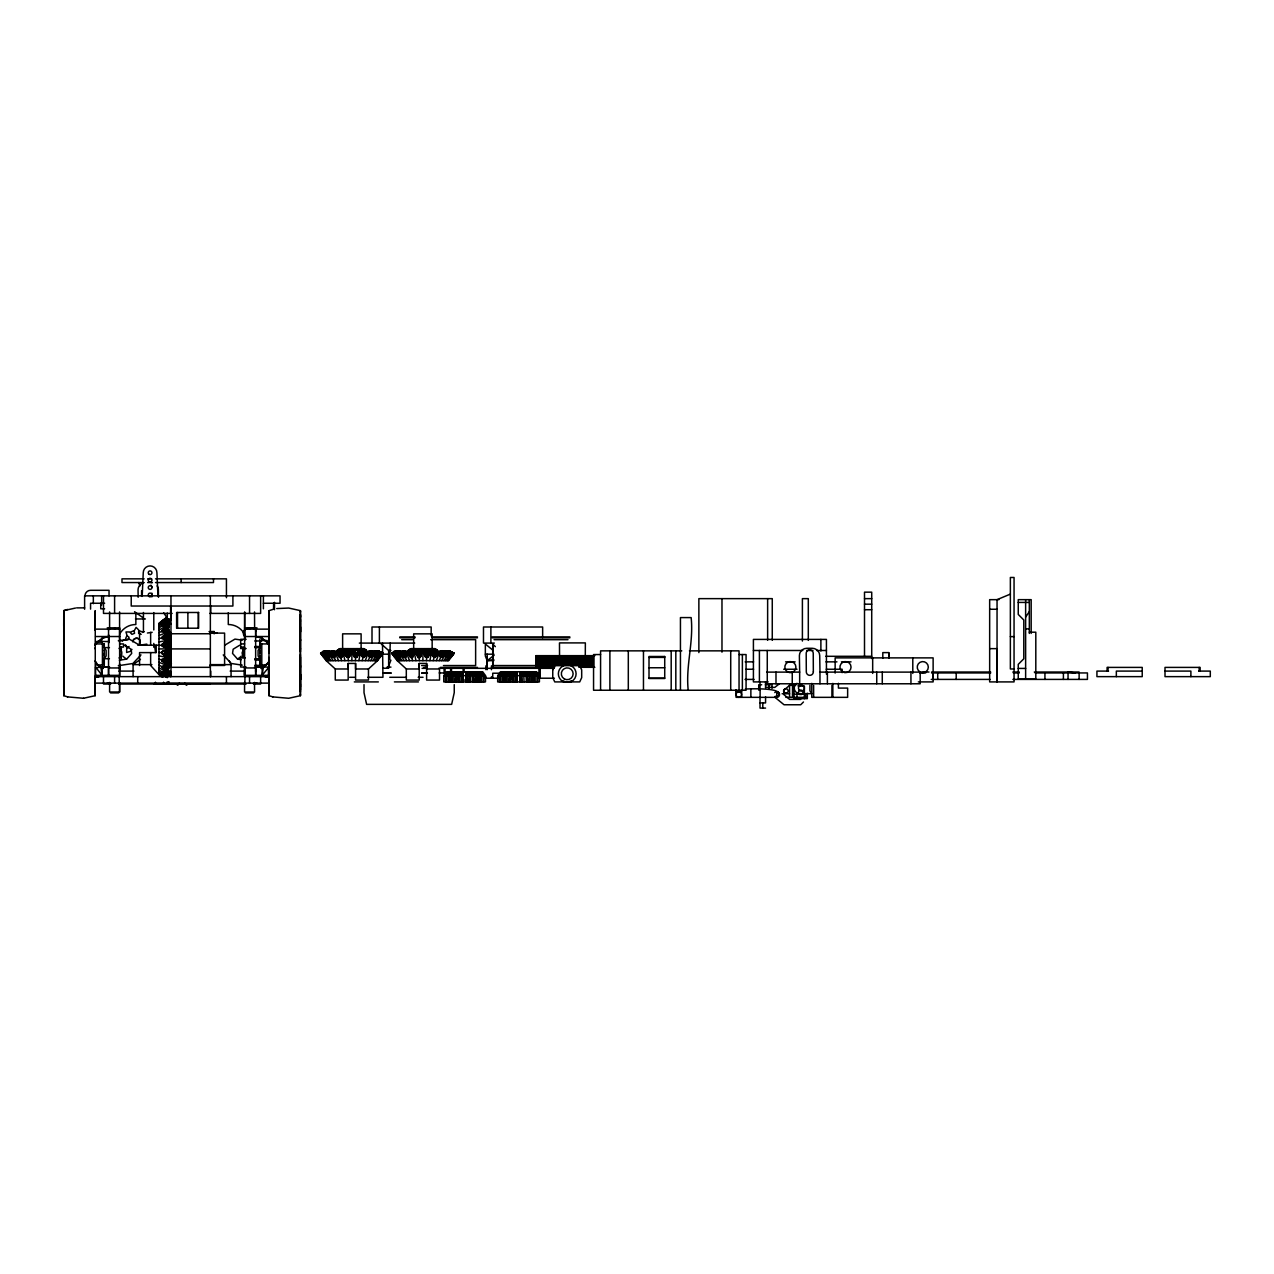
<?xml version="1.0" encoding="UTF-8"?>
<svg xmlns="http://www.w3.org/2000/svg" width="1274" height="1274" viewBox="0 0 1274 1274"><rect width="100%" height="100%" fill="white"/><g stroke="black" fill="none" stroke-linecap="round" stroke-linejoin="round"><path stroke-width="1.5" d="M63.732 674.185L63.748 623.097M63.796 683.23L63.796 653.164M63.796 645.185L63.811 632.127M84.61 609.259L84.61 595.85L280.041 595.85L280.041 603.255L263.399 603.255L263.399 595.85M93.336 603.717L93.336 595.85M95.247 683.23L95.263 647.606M95.168 630.359L95.168 623.097M95.598 667.544L109.596 667.035M101.649 642.255L101.649 638.194M101.649 605.102L101.649 595.85M102.43 664.948L102.446 643.927M103.497 595.85L103.497 613.415L172.149 613.415M104.293 653.164L104.277 664.948L96.155 664.948M104.261 646.236L104.261 643.927L95.12 643.927M108.561 630.12L108.545 629.133L108.545 675.347L108.545 667.035M108.863 642.255L108.863 636.443M114.596 613.415L114.596 595.85M119.613 676.637L119.581 663.786M107.223 627.843L119.629 627.843L119.645 675.347L95.598 675.347L95.598 677.195L102.079 675.347L102.079 667.035L98.576 665.538L103.098 668.532L97.7 664.932L95.709 661.939M131.222 595.85L131.222 606.026L232.903 606.026L232.903 595.85M167.276 618.957L167.276 613.065M254.529 667.035L262.157 667.035L262.157 675.347L268.655 677.195L268.623 675.347L244.544 675.347L244.544 671.653M244.608 667.035L244.592 675.347M249.545 613.415L249.545 595.85M255.644 667.035L255.676 675.347L255.676 669.869M255.676 636.522L255.692 629.133M259.944 653.164L259.944 643.927L269.117 643.927M260.629 595.85L260.629 613.415L209.844 613.415M261.791 643.927L261.791 664.948M268.591 675.347L268.591 667.035L255.755 667.035M268.973 627.286L269.021 610.644L272.843 609.434M269.053 683.23L269.053 676.797M268.957 653.164L268.989 625.709M300.409 623.097L300.409 695.684L288.704 698.279L272.811 696.894M325.73 650.998L326.287 651.762L325.571 650.711L320.586 653.259L326.192 660.665L335.269 668.977L335.269 680.061L348.168 680.061L348.168 663.436L355.573 663.436L355.573 680.061L368.473 680.061L368.473 668.977L377.55 660.665L383.156 653.259L378.171 650.711L377.566 651.715M341.416 656.03L341.416 650.488L343.375 648.641M342.626 648.641L342.626 633.847L361.115 633.847L361.115 648.641M342.865 656.03L342.865 650.488L344.553 648.641M348.041 656.03L348.757 648.641M351.879 660.665L351.879 653.291L352.866 653.259C353.71 658.785 357.867 658.244 359.348 653.259L361.275 653.259C361.036 659.327 365.399 657.591 367.278 653.259L368.982 653.259C367.422 659.582 371.881 657.225 374.062 653.259L375.432 653.259C370.607 664.168 383.108 647.94 378.665 656.206C376.61 661.668 387.646 645.536 379.955 657.495M353.885 656.03L353.439 648.641M355.573 656.03L354.984 648.641M362.326 656.03L362.326 650.488L360.367 648.641M363.6 656.03L363.6 650.488L361.402 648.641M397.217 651.715L396.612 650.711L391.628 653.259L397.233 660.665L406.31 668.977L406.31 680.061L419.21 680.061L419.21 663.436L426.615 663.436L426.615 680.061L439.514 680.061L439.514 668.977L426.615 668.977L426.615 663.436M413.668 648.641L413.668 633.847L432.157 633.847L432.157 648.641M417.251 656.03L418.318 648.641M419.082 656.03L419.799 648.641M420.898 656.03L421.344 648.641M422.904 660.665L422.904 653.291L423.908 653.259C424.752 658.785 428.908 658.244 430.389 653.259L432.316 653.259C432.077 659.327 436.441 657.591 438.32 653.259L440.024 653.259C438.463 659.582 442.922 657.225 445.104 653.259L446.457 653.259C441.648 664.168 454.149 647.94 449.706 656.206C447.652 661.668 458.688 645.536 450.996 657.495M424.927 656.03L424.481 648.641M426.615 656.03L426.026 648.641M487.194 667.114L487.194 657.416M492.735 667.114L492.735 644.007L495.331 646.666M842.146 672.64L842.146 669.248L826.237 669.248M864.505 656.301L864.505 592.155L871.719 592.155L871.719 658.562M888.758 658.355L888.758 652.606L882.802 652.606L882.818 658.164M63.748 648.355L63.748 649.246L63.748 647.813M63.732 632.127L63.796 626.585L63.796 628.401M63.716 625.709L63.78 610.644L75.5 608.048M63.827 680.619L63.78 695.684L67.602 696.894M63.811 674.185L63.764 679.743L63.796 677.927M83.511 698.279L95.216 695.684L95.247 676.032M95.184 630.296L95.216 610.644L95.247 622.365M95.184 695.684L95.247 689.982M255.676 631.299C257.077 625.407 238.19 627.318 244.576 636.522L268.639 636.522M272.843 696.894L268.989 695.684L269.037 678.835M268.989 630.296L268.989 622.365M300.441 689.982L300.409 654.597M300.393 674.424L300.441 679.743L300.473 674.185M300.457 665.585L300.441 667.449M300.457 657.081L300.409 686.893M300.409 649.246L300.441 648.355M300.393 632.127L300.441 626.585L300.473 631.904M300.377 625.709L300.441 610.644L288.704 608.048L276.713 608.574M300.457 677.927L300.457 676.383M588.461 667.305L588.477 655.664M63.796 638.879L63.748 640.742L63.764 627.27M63.78 615.661L63.732 617.301L63.78 614.339L63.811 617.301M63.764 694.234L63.811 692.451M63.796 690.667L63.748 691.989L63.811 689.027M95.231 684.409L95.231 683.055L95.216 685.508L95.184 678.835M95.2 623.273L95.216 620.82L95.231 627.493M269.005 623.273L269.021 620.82L269.037 627.493M269.005 617.301L269.021 614.339L269.037 617.301M268.957 683.963L268.989 695.684M269.005 689.027L268.989 691.989L269.037 689.027M269.037 683.055L268.989 685.508L268.989 678.835M269.037 692.451L269.037 694.234L268.957 692.451M300.425 615.661L300.393 617.301L300.425 614.673M63.764 667.624L63.796 665.585L63.764 679.759L63.732 674.424M63.796 694.234L63.748 695.684M300.473 622.365L300.409 610.644M300.441 695.684L300.377 683.963M167.881 673.787L168.63 675.045M167.197 673.675L168.901 670.904L167.897 669.121M63.748 658.706L63.811 647.606M163.406 676.797C158.677 672.656 169.808 679.727 165.238 675.172C160.986 672.704 161.75 670.14 166.353 672.465L166.353 671.095C162.387 668.93 160.03 664.455 166.353 666.031L168.901 661.859L165.079 659.438L162.18 661.222L162.18 658.992L166.353 658.324L168.901 656.811L168.885 655.218C165.413 651.985 159.059 653.721 166.353 656.397L166.353 658.324M162.164 653.721L162.132 651.524L168.885 649.756L168.885 648.068C163.598 646.874 158.979 644.501 166.353 641.427L166.353 639.5L162.164 638.831L162.117 637.701L166.353 633.497L166.353 631.793L162.164 632.127L162.117 631.156L166.353 626.728L166.353 625.359L162.117 625.916L166.353 620.661L162.18 622.827L162.18 622.015L166.353 618.065L162.117 620.836M162.132 643.88L165.063 644.612L168.885 642.606L168.901 641.013L166.353 639.5M300.409 691.989L300.377 614.339M162.722 651.428L166.353 649.915L166.353 647.909L162.164 646.284M167.197 629.483L168.901 631.665L167.722 633.783M166.353 666.031L166.353 664.311L168.901 661.859M165.079 657.527L165.079 659.438M165.11 646.666L165.063 644.612M142.194 596.407L143.245 572.743A6.848 6.848 0 0 1 150.093 565.911A6.848 6.848 0 0 1 156.925 572.743L157.976 596.407M322.433 654.39L326.988 651.731C320.65 648.482 320.252 656.253 325.794 657.432C321.892 651.985 325.666 653.228 328.23 657.48L329.616 657.448L328.326 653.259L329.679 653.259L333.215 657.48L335.078 657.448L334.759 653.259L337.483 650.727L338.932 650.711L341.352 654.549L339.569 657.48L336.463 653.259L334.759 653.259M364.014 684.648L364.014 692.69L366.609 704.363L451.649 704.363L454.245 692.69L454.245 684.648M393.475 654.39L398.029 651.731C391.787 648.577 391.229 656.094 396.755 657.448C393.029 651.922 396.676 653.275 399.272 657.48L400.657 657.448L399.367 653.259L400.721 653.259L404.256 657.48L406.119 657.448L405.801 653.259L408.508 650.727L409.957 650.711L412.394 654.549L410.61 657.48L407.505 653.259L405.801 653.259M162.132 636.602L165.063 638.385L165.094 640.121M163.406 668.484L166.257 665.554L168.901 667.576L166.353 672.465M463.21 675.65L463.402 671.748M517.34 671.748L517.005 681.909M425.532 657.48L423.748 650.743L422.076 650.743L420.293 657.448L419.082 657.495L417.888 657.48L418.605 654.565L417.267 651.762L415.006 650.711L412.84 657.448L410.61 657.48M462.892 675.65L463.115 671.748L462.892 681.909M463.242 671.748L463.21 681.909M164.25 623.543L166.974 627.365L168.869 625.868L165.238 618.686C166.798 615.549 170.366 622.875 167.865 623.32L168.901 622.604L166.353 617.619L158.963 623.225L158.963 674.599L162.164 677.035M517.053 671.748L516.814 681.909M339.569 657.48L341.798 657.448L342.467 653.259L344.394 653.259C346.496 660.219 351.704 656.874 351.035 650.743L352.707 650.743L354.49 657.48M420.388 656.89L422.076 650.743M462.812 671.748L462.526 681.909M516.734 671.748L516.464 681.909M167.181 677.179L168.853 674.073L167.897 672.656M166.353 625.359L168.901 630.248L165.62 632.668L162.722 629.85M414.305 654.008L415.006 650.711M165.238 619.721L166.353 619.084L168.901 624.387L167.897 625.168M350.27 654.39L351.035 650.743M421.312 654.39L421.567 651.731M462.239 671.748L461.889 681.909M516.177 671.748L515.811 681.909M355.382 660.665L355.701 657.495M426.424 660.665L426.742 657.495M349.84 655.362L350.525 651.731M420.882 655.362L421.184 652.606M337.483 650.727L334.712 654.39M408.508 650.727L405.753 654.39M349.538 656.206L350.143 652.606M420.579 656.206L420.93 653.371M356.752 655.616L358.169 650.743L359.778 650.711L361.275 653.259M427.793 655.616L429.211 650.743L430.819 650.711L432.316 653.259M349.347 656.89L349.888 653.371M349.251 657.448L349.729 653.992M420.293 657.448L420.77 653.992M461.347 671.748L460.838 681.909M515.285 671.748L514.776 681.909M349.028 657.448L349.633 654.502M371.578 651.747L371.721 650.743L370.543 650.727L368.106 653.992M420.07 657.448L420.675 654.502M442.619 651.747L442.763 650.743L441.584 650.727L438.861 654.502L441.6 657.432L438.718 654.502M132.783 641.889C132.623 637.733 139.057 636.713 140.172 640.711M513.406 675.65L514.091 671.748M459.85 671.748L458.815 681.909L459.532 671.748M513.04 681.909L513.788 671.748M459.675 671.748L459.118 681.909M512.896 675.65L513.645 671.748L512.737 681.909M512.849 675.65L513.613 671.748M444.69 651.731L444.897 650.711L443.113 651.731M513.47 671.748L512.689 681.909M358.822 660.665L360.335 653.291M429.864 660.665L431.376 653.291M171.162 615.183L170.684 620.199L168.853 620.995L166.002 618.591M346.847 657.48L347.563 654.565L345.572 650.743L343.964 650.711L341.926 655.362M350.302 648.641L349.856 654.183M377.247 655.362L373.425 652.638L373.855 650.711L372.072 651.731M456.952 681.909L457.971 671.748M510.89 681.909L511.909 671.748M346.624 656.89L347.388 654.024M417.888 657.48L418.429 654.024M456.172 681.909L457.302 671.748L456.06 681.909M510.094 681.909L511.224 671.748L509.998 681.909M346.305 656.206L347.117 653.403M417.665 656.89L418.159 653.403M362.135 660.665L363.09 657.495M433.176 660.665L434.131 657.495M456.888 671.748L455.694 681.909M510.81 671.748L509.616 681.909M456.267 671.748L454.977 681.909M510.205 671.748L508.915 681.909M345.843 655.362L346.735 652.654M380.114 653.259L375.607 650.711L374.954 652.606M417.346 656.206L417.776 652.654M446.314 651.715L446.648 650.711L451.155 653.259M356.911 657.432L356.179 654.518L357.15 652.399M427.953 657.432L427.22 654.518L428.191 652.399M455.312 671.748L453.878 675.65L453.878 681.909M509.25 671.748L507.816 675.65L507.816 681.909M345.206 654.39L346.225 651.762M416.885 655.362L417.267 651.762M365.256 660.665L368.154 653.291M436.281 660.665L439.196 653.291M453.958 671.748L452.302 675.65L452.302 681.909M507.88 671.748L506.24 675.65L506.24 681.909M505.889 675.65L507.578 671.748M452.015 674.344L453.194 671.748M505.364 675.65L507.116 671.748M188.281 683.819L186.386 685.253L184.714 683.119M364.189 657.432L362.405 654.533L364.826 650.711L368.982 653.259M440.024 653.259L435.867 650.711L433.447 654.533L435.023 657.448M344.394 653.259L345.572 650.743M376.563 651.747L377.024 650.759L381.69 653.259M416.248 654.39L415.435 653.259L416.614 650.743M452.35 654.39L447.795 651.731L448.066 650.759L452.732 653.259M450.932 681.909L450.916 675.65L452.764 671.748L450.773 675.65L450.773 681.909M504.87 681.909L504.854 675.65L506.702 671.748L504.711 675.65L504.711 681.909M450.916 675.65L452.748 671.748M504.854 675.65L506.686 671.748M368.122 660.665L369.635 657.495M439.164 660.665L440.677 657.495M377.311 651.731L377.805 650.711L382.71 653.259M448.352 651.731L448.846 650.711L453.751 653.259L448.114 660.665M452.174 671.748L450.263 675.65L450.263 681.909M506.112 671.748L504.186 675.65L504.186 681.909M341.591 657.448L343.311 653.371L344.92 660.665M451.378 671.748L449.34 675.65L449.34 681.909M505.316 671.748L503.278 675.65L503.278 681.909M167.197 677.736L168.901 674.487M412.856 656.206L415.435 653.259M167.197 676.526L168.901 673.436M412.967 655.362L414.48 652.606M370.686 660.665L374.779 653.291M441.728 660.665L445.82 653.291M166.353 677.163L168.901 672.656L166.225 669.901M342.133 654.39L343.646 651.715M413.174 654.39L414.687 651.715M450.232 671.748L448.002 675.65L448.002 681.909M504.154 671.748L501.94 675.65L501.94 681.909M347.276 648.641L346.209 654.183M214.159 633.863L214.239 631.49L209.032 631.617M166.353 676.239L168.869 671.955M342.467 653.259L343.964 650.711M380.464 655.362L381.053 654.39M452.095 654.39L450.184 657.432M378.155 650.759L383.14 653.291M448.607 651.715L449.212 650.711L454.197 653.259L448.591 660.665L397.233 660.665M131.955 649.406L130.521 651.317L126.636 652.479L126.667 648.737L129.04 646.491M500.571 675.65L502.975 671.748M372.9 660.665L374.875 657.495M443.941 660.665L445.9 657.495M448.671 671.748L446.219 675.65L446.219 681.909M502.609 671.748L500.141 675.65L500.141 681.909M339.25 656.89L341.098 654.024M410.292 656.89L412.139 654.024M165.238 675.172L167.85 671.159M447.986 671.748L445.438 675.65L445.422 681.909M501.924 671.748L499.376 675.65L499.376 681.909M379.509 656.89L383.028 653.259M95.04 645.377L98.576 640.79M96.601 643.004L103.067 637.796L109.437 636.522L103.098 637.796L96.951 642.478M267.588 663.324L261.377 668.372L266.489 664.932L269.148 660.951M390.911 660.187L387.869 668.038M169.124 663.579L170.971 660.824L169.124 663.706L169.124 634.118L170.971 636.889M374.731 660.665L379.7 653.291M445.773 660.665L450.741 653.291M338.82 656.206L340.763 653.387M409.862 656.206L411.805 653.387M1025.634 617.046L1029.328 611.663M169.124 663.197L170.971 660.521M377.805 650.711L376.754 651.731L381.308 654.39M447.795 651.731L448.846 650.711M164.25 674.28L166.974 670.458L168.901 670.904M443.766 675.65L446.553 671.748L482.703 671.748L485.49 675.65L485.49 681.909L443.766 681.909L443.766 675.65L456.172 675.65M497.688 675.65L500.475 671.748L536.625 671.748L539.412 675.65L539.412 681.909L497.688 681.909L497.688 675.65L510.094 675.65M376.133 660.665L378.394 657.495M447.174 660.665L449.435 657.495M169.124 662.576L170.971 660.012M166.353 671.095L168.901 667.576M179.411 683.119L177.755 685.253L175.86 683.819M169.761 665.776L171.401 663.515L170.19 662.56L168.359 664.662L169.761 665.776L171.321 664.901M375.607 650.711L373.425 652.638M446.648 650.711L444.467 652.638M377.072 660.665L382.566 653.291M344.474 650.488L345.859 648.641M415.515 650.488L416.901 648.641M338.215 655.362L340.285 652.622M409.257 655.362L411.327 652.622M437.46 652.654L440.167 650.711L440.087 652.606L443.177 655.362M169.124 661.716L170.971 659.311M163.406 673.564L165.286 671.111M268.623 667.544L262.11 675.347L266.792 677.195L262.189 675.347L263.352 667.035L265.565 665.538L261.09 668.532M167.197 668.34L168.901 666.159L167.85 664.12M375.607 651.715L376.993 650.759M446.648 651.715L448.034 650.759M259.896 642.876L261.743 640.519L261.743 637.685M165.238 670.044L167.897 666.764M162.722 672.99L164.649 670.634M454.181 653.291L450.47 657.495M170.971 658.451L169.124 660.649L165.429 660.649M337.435 654.39L339.68 651.715M408.476 654.39L410.722 651.715M162.18 672.576L164.123 670.283M119.358 660.219L126.667 659.12L131.7 653.419L131.063 649.214L124.581 645.233M164.25 669.168L167.005 666.079L168.901 666.159M415.595 648.641L413.907 650.488L413.907 654.183M333.215 657.48L335.938 654.518M404.256 657.48L406.979 654.518L404.24 650.727L399.367 653.259M140.984 654.916L132.926 663.499L118.307 665.697M170.971 657.416L169.124 659.375L165.429 659.375M336.463 653.259L338.932 650.711M407.505 653.259L409.957 650.711M332.817 656.89L335.635 653.992L333.199 650.727L328.326 653.259M403.858 656.89L406.677 653.992M258.049 659.821L259.896 657.973L259.896 667.035M803.464 701.99L800.693 704.761L784.051 704.761L774.799 697.181M162.722 667.974L164.649 666.095M332.291 656.206L335.237 653.371M403.332 656.206L406.263 653.371M414.416 648.641L412.457 650.488L412.457 654.183M162.18 667.592L164.139 665.776M162.164 667.433L164.139 665.617M170.971 656.221L169.124 657.91L165.429 657.91M331.606 655.362L334.696 652.606L334.616 650.711L336.75 651.89M402.648 655.362L405.737 652.606L405.658 650.711L408.365 652.654M162.18 661.222L165.238 663.34L167.897 661.095M342.34 648.641L340.142 650.488L340.142 654.183M413.381 648.641L411.183 650.488L411.183 654.183M164.25 619.498L165.238 618.686M398.826 656.89L401.183 654.979M122.049 641.411L122.925 640.711M330.746 654.39L334.027 651.715M401.788 654.39L405.068 651.715M168.869 634.882L168.359 633.162L169.761 632.047L171.321 632.923M170.636 636.761L170.19 635.264L171.401 634.293L169.761 632.047M163.406 620.167L162.18 621.632M167.897 628.703L168.901 626.919L167.197 624.149M779.433 683.74L774.799 687.387L765.563 687.387M494.121 655.266L487.194 660.649L485.346 656.03L485.346 644.007L493.245 650.488M327.227 656.206L329.663 654.326M339.059 650.488L341.464 648.641M398.268 656.206L400.705 654.326M410.101 650.488L412.505 648.641M165.063 638.385L168.901 635.965L166.353 631.793M164.25 662.56L167.005 660.489M169.124 656.301L170.971 654.916M158.963 623.703L166.321 618.224M328.565 654.39L332.02 650.743M329.679 653.259L333.199 650.727M338.215 650.488L340.763 648.641M400.721 653.259L404.24 650.727M409.257 650.488L411.805 648.641M158.963 624.658L162.117 622.397M133.085 676.637L133.085 664.63L140.474 659.343M326.51 655.362L329.042 653.546M397.536 655.362L400.084 653.546M166.353 618.065L168.901 623.32L167.881 624.037L165.238 619.467M163.406 661.97L166.241 660.028M337.594 650.488L340.269 648.641M408.62 650.488L411.311 648.641M262.619 667.544L263.304 667.035L262.11 667.035M169.235 681.956L166.878 682.195M158.963 626.06L166.321 621.075M337.212 650.488L339.951 648.641M408.253 650.488L410.992 648.641M325.618 654.39L329.632 651.762L330.316 652.638L329.886 650.711L331.67 651.731M396.66 654.39L400.673 651.762L401.358 652.638L400.928 650.711L402.711 651.731M162.722 661.524L165.604 659.677M158.963 627.875L162.117 625.916M239.655 645.233L233.158 649.214L232.537 653.419L237.569 659.12L241.216 659.677M162.164 661.031L165.079 659.279M224.702 645.233L234.957 639.102L242.283 640.201M324.552 653.259L328.835 650.743L329.632 651.762M395.577 653.259L399.877 650.743L400.673 651.762M170.971 653.514L165.429 654.565M142.624 632.445L144.36 631.633M165.238 658.658L168.901 656.811M323.628 653.259L328.835 650.743M394.669 653.259L399.877 650.743M158.963 630.089L166.321 626.012M164.25 658.865L167.897 657.129M322.72 653.259L327.354 650.711L328.135 651.715M393.762 653.259L398.396 650.711L399.829 652.606L399.176 650.711M322.051 653.259L327.354 650.711M393.093 653.259L398.396 650.711M321.43 653.259L326.287 650.711M392.472 653.259L397.329 650.711M325.587 650.759L320.714 653.259L324.313 657.495M391.644 653.291L396.628 650.759M167.881 623.48L168.901 622.986M158.963 632.668L162.117 631.156M167.865 624.212L168.853 623.75L166.353 619.084M166.353 656.397L168.885 655.218M323.787 657.495L321.032 653.259L326.67 660.665M394.829 657.495L392.073 653.259L397.711 660.665M123.817 640.137L127.989 639.819L129.04 637.271L127.129 635.822L125.967 631.952L129.709 631.984L131.955 634.356L134.518 633.305L134.184 630.917L136.095 627.365L138.723 630.025L138.627 633.305L141.191 634.356M168.853 620.995L170.684 620.199M1010.362 594.114L997.048 599.656L997.048 681.909L997.048 648.641L989.659 648.641M563.872 665.649L562.789 666.095A8.87 8.87 0 0 0 562.789 681.463L563.872 681.909M570.577 681.909L571.66 681.463A8.87 8.87 0 0 0 571.66 666.095L570.577 665.649M97.429 677.195L102.031 675.347L100.869 667.035L102.079 667.035M158.963 635.535L166.321 632.621M165.238 655.569L167.85 654.549M164.25 654.947L166.958 654.04M167.897 625.502L168.901 625.168M170.971 652.017L165.429 652.606M63.811 616.345L63.748 610.644L67.602 609.434M158.963 638.656L162.117 637.701M163.406 654.486L166.209 653.658M162.722 654.151L165.588 653.387M162.18 653.944L165.094 653.212L165.62 651.062M170.971 650.473L165.429 650.918M158.963 641.969L166.321 640.456M167.881 627.127L168.901 626.919M786.759 693.183L784.991 693.183M147.418 633.019L152.179 632.302M118.307 640.742L129.263 639.102L139.535 645.233L158.04 645.217M146.844 644.134L139.535 645.233L139.551 632.318M493.834 659.693L487.194 660.649L493.834 660.649M167.881 629.197L168.869 629.053M736.085 689.744L736.085 697.34L776.758 697.34C789.546 686.638 746.07 689.027 745.322 689.027M166.241 631.824L168.901 631.665M162.132 651.524L165.094 651.141M253.239 683.581L256.934 683.119M163.406 651.253L166.241 650.903M167.865 663.436L168.901 663.308M164.25 650.95L167.005 650.632M158.963 645.408L162.117 645.074M165.238 650.504L167.881 650.266M432.714 654.581L435.23 657.432M343.072 654.518L341.352 654.549M166.353 649.915L168.885 649.756M354.108 654.518L356.179 654.518M425.15 654.518L427.22 654.518M83.543 698.279L67.57 696.894M347.563 654.565L349.442 654.502M418.605 654.565L420.484 654.502M144.169 578.842L121.985 578.842L121.985 582.552L143.675 582.552M147.625 578.842L151.558 578.842M155.508 578.842L226.438 578.842L226.438 597.697M147.625 582.552L151.558 582.552M155.508 582.552L213.491 582.552L213.491 578.842M864.505 598.637L871.719 598.637M998.896 599.656L989.659 599.656L989.659 681.909L1014.056 681.909L1014.056 577.472L1010.362 577.472L1010.362 668.977L1014.056 668.977M1018.245 602.427L1029.328 602.427M104.627 603.255L90.565 603.255L90.565 609.115M864.505 604.179L871.719 604.179M76.695 607.873L84.625 607.873M104.627 608.797L100.726 608.797L100.726 603.255M989.659 609.259L997.048 609.259M864.505 609.72L871.719 609.72M135.458 618.957L145.395 618.957M167.037 618.957L170.971 618.957M244.544 627.843L256.998 627.843M1025.634 628.862L1029.328 628.862M95.056 629.133L119.645 629.133M244.544 629.133L269.18 629.133M1029.328 632.191L1035.81 632.191L1035.81 679.138L1018.245 679.138L1018.245 664.359L1023.786 658.801L1023.786 619.992L1018.245 614.434L1018.245 599.656L1031.176 599.656L1031.176 633.433M209.796 633.114L224.59 633.114L224.59 665.458L209.796 665.458M170.971 633.751L210.353 633.751M95.598 636.522L119.66 636.522M1010.362 636.618L1014.056 636.618M399.829 636.889L415.021 636.889M431.663 636.889L477.479 636.889M492.194 636.889L569.844 636.889M165.429 637.175L169.124 637.175L170.971 639.373M399.829 637.812L415.021 637.812M433.59 637.812L477.479 637.812M492.194 637.812L569.844 637.812M165.429 638.449L169.124 638.449L170.971 640.408M246.137 639.293L240.675 639.293L240.675 648.546L246.137 648.546M401.676 639.675L412.505 639.675M430.676 639.675L475.632 639.675L475.632 665.554L443.479 665.554M494.041 639.675L567.997 639.675M165.429 639.914L169.124 639.914L170.971 641.602M261.743 640.519L267.237 640.519M254.752 640.965L259.896 640.965M96.378 641.523L108.035 641.523M98.416 641.889L102.35 641.889M359.332 643.099L414.719 643.099M494.36 643.083L483.483 643.083L483.483 626.999L542.644 626.999L542.644 637.733M165.429 643.259L170.971 644.31M119.597 643.927L123.514 643.927L123.514 647.065L119.836 647.065M240.722 643.927L244.624 643.927M165.429 645.09L170.971 645.807M254.752 646.507L259.896 646.507M165.429 646.905L170.971 647.335M240.722 647.065L244.353 647.065M109.437 647.622L104.261 647.622L106.14 650.393L106.14 655.935L104.293 658.706L109.437 658.706M254.8 647.622L259.976 647.622L258.096 650.393L258.096 655.935L259.944 658.706L254.8 658.706M158.963 648.912L166.321 648.912M169.124 648.912L210.353 648.912M381.26 644.007L388.65 650.488L390.911 650.488M753.412 650.488L802.763 650.488M806.713 650.488L812.939 650.488M816.57 650.488L826.428 650.488M681.797 650.855L600.58 650.855L600.58 690.237M689.441 650.855L739.047 650.855L739.047 690.237M381.26 654.183L388.65 654.183M485.346 654.183L493.85 654.183M600.58 654.549L593.557 654.549L593.557 690.237L746.07 690.237L746.07 654.549L739.047 654.549M594.847 655.664L535.86 655.664L535.956 667.305L554.572 667.305L554.572 655.664M825.759 656.301L871.719 656.301M649.007 657.416L664.725 657.416M244.576 657.782L240.675 657.782L240.675 667.035L246.137 667.035M254.752 659.821L259.896 659.821M389.764 659.725L390.226 643.099M326.192 660.665L377.55 660.665M745.179 661.859L753.603 661.859M785.564 661.859L795.119 661.859M825.95 661.859L836.954 661.859M841.397 661.859L851.048 661.859M133.085 664.63L151.909 664.63M210.353 664.63L231.056 664.63L231.056 676.637M266.234 664.948L259.944 664.948L259.944 655.569M254.752 665.362L259.896 665.362M421.614 665.554L427.554 665.554M494.041 665.554L535.844 665.554M259.896 663.451L261.743 665.808L265.406 665.808M100.805 667.035L108.386 667.035M170.971 667.321L210.353 667.321M387.025 667.114L390.959 667.114M580.578 667.305L594.847 667.305M423.796 667.401L427.013 667.401M440.342 667.401L477.479 667.401M492.194 667.401L553.25 667.401M649.007 667.767L664.725 667.767M108.561 667.958L119.66 667.958M244.544 667.958L255.676 667.958M383.108 668.229L388.65 668.229L388.65 650.488M422.076 668.324L427.236 668.324M438.654 668.324L554.238 668.324M1018.245 668.42L1025.634 668.42M335.269 668.977L348.168 668.977L348.168 663.436M368.473 668.977L355.573 668.977L355.573 663.436M406.31 668.977L419.21 668.977L419.21 663.436M746.007 669.248L753.619 669.248M783.669 669.248L797.03 669.248M118.753 671.095L133.945 671.095M230.18 671.095L245.388 671.095M1108.571 671.095L1096.93 671.095L1096.93 676.637L1142.221 676.637L1142.221 667.401L1107.09 667.401L1107.09 671.095M1142.221 671.095L1116.342 671.095L1116.342 676.637M1165.009 671.095L1190.887 671.095L1190.887 676.637M1198.659 671.095L1210.3 671.095L1210.3 676.637L1165.009 676.637L1165.009 667.401L1200.14 667.401L1200.14 671.095M766.741 672.115L799.658 672.115L799.658 683.772M799.658 672.115L799.387 655.68A7.389 7.389 0 0 1 806.776 648.291L812.318 648.291A7.389 7.389 0 0 1 819.723 655.68L819.978 672.115L920.178 672.115L920.178 683.772L766.741 683.772M921.994 672.019L929.001 672.019M931.549 672.019L990.631 672.019M1012.878 672.019L1019.296 672.019M1034.297 672.019L1079.126 672.019M383.235 672.943L391.198 672.943M421.885 672.943L427.013 672.943M439.196 672.943L446.617 672.943M919.844 672.943L925.688 672.943M931.549 672.943L990.71 672.943M1013.371 672.943L1019.296 672.943M1035.061 672.943L1087.439 672.943L1087.439 679.408L1012.878 679.408M383.171 673.213L390.879 673.213M421.694 673.213L427.475 673.213M500.443 673.213L492.735 673.213L492.735 678.214M535.096 673.213L538.95 673.213M456.952 675.65L472.32 675.65L472.32 681.909M473.084 675.65L473.084 681.909L472.049 671.748L473.084 675.65L485.49 675.65M510.89 675.65L526.242 675.65L526.242 681.909M527.118 681.909L525.971 671.748L527.006 675.65L539.412 675.65M96.84 676.637L267.747 676.637M349.681 677.29L354.554 677.29M367.74 677.29L382.948 677.29L382.487 643.099M389.764 677.29L406.406 677.29M418.175 677.29L423.048 677.29M485.091 678.214L499.312 678.214M537.962 678.214L554.413 678.214M649.007 678.134L664.725 678.134M745.051 679.408L754.097 679.408M931.23 679.408L990.121 679.408M462.765 680.061L464.628 680.061M354.299 681.909L378.33 681.909M394.399 681.909L418.429 681.909M768.19 681.909L753.412 681.909L753.412 639.405L826.428 639.405L826.428 674.185M918.331 681.909L933.125 681.909L933.125 657.878L835.139 657.878L835.139 673.102M94.945 683.119L268.639 683.119M153.788 683.66L210.353 683.66M103.497 684.042L110.504 684.042M118.562 684.042L246.105 684.042M253.622 684.042L260.629 684.042M761.693 684.775L758.731 684.775L758.731 690.158M765.387 684.775L772.044 684.775L772.044 688.358M795.693 685.348L789.593 685.348L783.765 690.253L783.765 694.505L789.593 699.41L800.693 699.41M798.288 685.348L800.693 685.348M798.065 686.097L804.388 686.097L804.388 698.662M119.613 682.402L119.613 691.989L109.596 691.989L109.628 682.402M736.085 691.798L741.627 691.798M110.52 692.913L118.689 692.913M245.468 692.913L253.669 692.913M782.125 693.741L789.562 693.741M792.555 694.203L805.311 694.203L806.235 697.34L785.851 697.34M760.021 702.914L765.563 702.914L765.563 696.83M765.563 708.089L760.021 708.089L760.021 696.83M421.917 653.259L422.904 653.291M350.876 653.259L351.879 653.291M413.509 653.259L414.448 653.291L415.961 660.665M166.353 647.909L168.885 648.068M165.238 647.319L167.881 647.558M158.963 652.415L162.117 652.75M164.25 646.874L167.005 647.192M168.901 634.516L165.238 631.745M163.406 646.571L166.241 646.921M1068.042 672.019L1075.431 672.943M107.191 683.119L110.902 683.581M163.996 653.785L167.213 654.199M162.722 646.396L165.62 646.762M162.164 646.077L165.126 646.491M167.881 668.627L168.869 668.77M211.691 632.238L217.169 633.067M242.267 665.155L231.295 663.499L223.237 654.916M168.901 641.013L163.406 638.847M256.791 636.936L261.138 637.796L266.537 641.395L268.527 644.389M158.963 655.855L166.321 657.368M162.722 643.673L165.588 644.437M163.406 643.338L166.209 644.166M158.963 659.168L162.117 660.123M167.897 672.322L168.901 672.656M164.25 642.876L166.958 643.784M165.238 642.255L167.85 643.274M158.963 662.289L166.321 665.203M166.353 641.427L168.885 642.606M167.865 673.612L168.853 674.073M158.963 665.155L162.117 666.668M449.196 650.759L454.07 653.259M448.496 650.711L453.353 653.259M377.454 650.711L382.311 653.259M164.25 638.959L167.005 640.472M447.429 650.711L452.063 653.259M376.387 650.711L381.022 653.259M158.963 667.719L166.321 671.812M165.238 639.166L167.897 640.695M445.948 650.743L450.232 653.259M374.906 650.743L379.206 653.259M168.853 675.188L167.897 674.615M158.963 669.949L162.117 671.908M162.722 636.299L165.604 638.147M445.152 651.762L449.165 654.39M374.11 651.762L378.123 654.39M98.639 665.585L102.828 668.372M261.09 637.796L267.253 642.478M434.832 648.641L437.571 650.488M363.791 648.641L366.53 650.488M158.963 671.764L166.321 676.749M442.763 650.743L446.457 653.259M371.721 650.743L375.432 653.259M163.406 635.853L166.241 637.796M434.514 648.641L437.205 650.488M363.472 648.641L366.164 650.488M445.741 653.546L448.273 655.362M134.55 611.695L143.436 618.033M158.963 673.166L162.117 675.427M441.584 650.727L445.104 653.259M434.02 648.641L436.568 650.488M370.543 650.727L374.062 653.259M362.979 648.641L365.542 650.488M158.963 674.121L161.909 676.319M169.124 641.523L170.971 642.908M164.25 635.264L167.005 637.334M445.12 654.326L447.556 656.206M433.319 648.641L435.724 650.488M374.078 654.326L376.515 656.206M362.278 648.641L364.683 650.488M440.756 651.715L444.037 654.39M369.715 651.715L372.995 654.39M373.601 654.979L375.957 656.89M432.443 648.641L434.641 650.488L434.641 654.183M165.238 634.484L167.897 636.729M165.238 663.34L166.353 664.311M372.135 655.362L369.046 652.606L369.126 650.711L366.418 652.654L366.275 650.727M162.132 630.248L165.094 632.971M431.408 648.641L433.367 650.488L433.367 654.183M164.25 631.777L166.974 634.356M166.353 633.497L168.901 635.965M439.562 653.371L442.492 656.206M368.52 653.371L371.451 656.206M440.071 654.39L437.301 650.727M366.386 651.747L369.03 654.39M439.148 653.992L441.967 656.89M369.046 654.963L370.925 656.89M163.406 629.34L166.257 632.27M435.867 650.711L438.32 653.259M364.826 650.711L367.278 653.259M370.559 657.432L368.727 655.473L370.384 657.448M158.963 674.599L150.635 665.506L150.635 652.606M430.23 648.641L431.918 650.488L431.918 654.183M359.188 648.641L360.876 650.488L360.876 654.183M164.25 628.655L167.005 631.745M168.359 633.162L170.19 635.264M162.132 625.263L164.091 627.556M435.103 651.715L437.348 654.39M364.061 651.715L366.307 654.39M391.755 653.259L394.176 656.206M165.238 627.779L167.897 631.06M394.717 656.89L395.274 656.89M102.079 675.347L95.598 667.035L95.598 675.347M163.406 624.26L165.286 626.712M169.124 636.108L170.971 638.513M434.498 652.622L436.568 655.362M363.456 652.622L365.527 655.362M428.924 648.641L430.309 650.488M357.883 648.641L359.268 650.488M166.353 626.728L168.901 630.248M169.124 635.248L170.971 637.812M396.389 657.495L398.651 660.665M325.348 657.495L327.609 660.665M169.124 634.627L170.971 637.303M434.02 653.387L435.963 656.206M362.979 653.387L364.921 656.206M395.083 653.291L400.052 660.665M324.042 653.291L329.01 660.665M169.124 634.245L170.971 637M266.489 641.395L269.18 645.377M95.04 660.951L96.633 663.324M535.176 671.748L537.755 675.65L537.739 681.909M483.817 675.65L481.253 671.748L483.802 675.65L483.817 681.909M163.709 612.81L170.971 623.957M165.238 622.652L167.85 626.665M433.686 654.024L435.533 656.89M362.644 654.024L364.491 656.89M324.233 656.89L323.278 655.362M167.197 625.247L168.901 627.907M534.507 671.748L536.959 675.65L536.959 681.909M480.569 671.748L483.037 675.65L483.037 681.909M399.909 657.495L401.883 660.665M328.883 657.495L330.842 660.665M165.238 621.186L167.005 624.069M362.23 654.533L363.982 657.448M393.73 654.39L394.319 655.362M166.353 621.585L168.869 625.868M427.507 648.641L428.574 654.183M356.465 648.641L357.532 650.488M532.946 671.748L535.176 675.65L535.176 681.909M479.024 671.748L481.238 675.65L481.238 681.909M432.65 654.39L430.819 650.711M359.778 650.711L361.609 654.39M165.238 618.463L167.005 621.632M400.004 653.291L404.097 660.665M328.963 653.291L333.055 660.665M360.096 651.715L361.816 655.362M431.345 652.606L432.969 656.206M360.303 652.606L361.927 656.206M166.353 618.479L168.901 623.32M531.784 671.748L533.838 675.65L533.838 681.909M477.861 671.748L479.9 675.65L479.9 681.909M531.003 671.748L532.914 675.65L532.914 681.909M477.065 671.748L478.992 675.65L478.992 681.909M396.978 650.711L397.472 651.731M325.937 650.711L326.431 651.731M229.336 661.079L231.056 664.63M405.148 657.495L406.661 660.665M334.107 657.495L335.619 660.665M532.261 681.909L532.229 675.65L530.414 671.748L532.405 675.65L532.405 681.909M478.323 681.909L478.307 675.65L476.476 671.748L478.467 675.65L478.467 681.909M530.43 671.748L532.261 675.65M476.492 671.748L478.323 675.65M397.759 650.759L398.221 651.747M326.717 650.759L327.179 651.747M429.211 650.743L430.389 653.259M358.169 650.743L359.348 653.259M529.984 671.748L531.752 675.65M476.062 671.748L477.814 675.65L477.814 681.909M529.538 671.748L531.226 675.65M531.003 675.65L529.347 671.748L530.86 675.65L530.86 681.909M475.298 671.748L476.938 675.65L476.938 681.909M138.627 582.552L140.013 585.881M406.629 653.291L409.527 660.665M335.588 653.291L338.502 660.665M428.558 651.762L429.577 654.39M357.516 651.762L358.535 654.39M527.866 671.748L529.299 675.65L529.299 681.909M473.928 671.748L475.361 675.65L475.361 681.909M428.048 652.654L428.94 655.362M357.007 652.654L357.898 655.362M526.91 671.748L528.184 681.909M472.973 671.748L474.262 681.909M328.135 650.711L328.469 651.715M526.289 671.748L527.484 681.909M472.367 671.748L473.562 681.909M411.693 657.495L412.649 660.665M340.652 657.495L341.607 660.665M427.666 653.403L428.478 656.206M356.624 653.403L357.437 656.206M427.395 654.024L428.16 656.89M356.354 654.024L357.118 656.89M525.222 671.748L526.242 675.65M471.284 671.748L472.32 675.65M427.029 654.518L427.73 657.448M355.987 654.518L356.688 657.448M523.646 671.748L524.06 681.909M469.708 671.748L470.488 681.909M469.644 671.748L470.329 681.909M523.503 671.748L524.267 675.65M523.327 671.748L524.06 675.65M469.389 671.748L470.122 681.909M522.993 671.748L523.694 675.65M154.441 644.947L155.587 652.527M403.062 650.743L403.205 651.747M521.83 671.748L522.324 681.909M467.892 671.748L468.402 681.909M425.054 653.992L425.436 656.89M354.013 653.992L354.395 656.89M417.633 652.399L418.031 655.616M424.895 653.371L425.245 656.206M353.853 653.371L354.204 656.206M424.64 652.606L424.943 655.362M353.599 652.606L353.901 655.362M419.082 657.495L419.401 660.665M348.041 657.495L348.359 660.665M520.923 671.748L521.289 681.909M467.001 671.748L467.367 681.909M424.258 651.731L424.513 654.39M353.216 651.731L353.471 654.39M520.365 671.748L520.652 681.909M466.427 671.748L466.714 681.909M423.748 650.743L423.908 653.259M352.707 650.743L352.866 653.259M520.063 671.748L520.142 681.909M466.125 671.748L466.364 681.909M520.142 675.65L519.919 671.748L519.967 681.909M466.204 675.65L465.997 671.748L466.173 681.909M519.776 671.748L519.967 675.65M465.838 671.748L466.029 675.65M269.021 610.644L269.053 622.365M269.005 691.655L268.957 614.339M158.502 597.267L158.374 589.958A7.389 7.389 0 0 0 157.132 585.849M138.165 597.267L138.038 589.958A7.389 7.389 0 0 1 143.994 582.696M300.425 611.01L300.425 612.093M300.393 694.234L300.441 695.317M151.925 593.174L151.94 596.869M63.764 612.093L63.811 622.365M63.78 690.667L63.732 686.782M580.753 655.664L580.769 667.305M556.34 655.664L556.372 665.362M95.152 683.963L95.2 692.451M63.764 628.401L63.811 631.904M63.732 683.963L63.764 692.451L63.732 689.982M300.441 619.435L300.457 651.731M269.053 619.435L269.053 630.296M268.973 657.384L268.989 686.893M104.293 643.927L104.293 650.759M104.261 657.91L104.261 664.948M95.247 619.435L95.247 648.944M95.168 676.797L95.184 686.893M63.796 619.435L63.796 651.731M63.748 654.597L63.748 686.893M1199.2 667.401L1199.2 671.095M1108.014 667.401L1108.014 671.095M1079.126 672.943L1079.126 679.408M1068.042 672.943L1068.042 679.408M1063.408 672.943L1063.408 679.408M1044.935 672.943L1044.935 679.408M1029.328 599.656L1029.328 633.433M1025.634 599.656L1025.634 679.138M956.201 672.943L956.201 679.408M937.712 672.943L937.712 679.408M933.078 672.943L933.078 679.408M912.789 657.878L912.789 673.405M910.942 672.115L910.942 683.772M888.758 652.606L888.758 658.164M882.277 672.115L882.277 683.772M876.735 672.115L876.735 683.772M872.674 657.878L872.674 673.405M838.403 683.294L838.403 688.087L847.64 688.087L847.64 697.34L811.777 697.34L811.777 683.358M832.846 683.358L832.846 697.34M831.922 685.364L831.922 697.34M827.383 672.115L827.383 683.772M820.886 639.405L820.886 650.998M819.978 672.115L819.978 683.772M813.624 685.364L813.624 697.34M809.93 685.316L809.93 690.874L811.777 693.645L799.754 693.645A5.542 5.542 0 0 1 796.983 683.294M808.305 640.392L808.305 598.637L802.397 598.637L802.397 641.045M807.334 693.279L807.334 698.662L794.036 698.662L794.036 686.097M796.983 693.279L796.983 698.662M792.524 684.775L792.524 697.34M792.253 672.115L792.253 683.772M789.562 684.775L789.562 697.34M776.758 691.798L776.758 697.34M775.993 672.115L775.993 683.772M772.267 640.281L772.267 598.637L698.869 598.637L698.869 652.606M769.082 684.775L769.082 688.358M767.633 598.637L767.633 640.281M767.267 650.488L767.267 681.909M765.563 681.845L765.563 687.928M762.792 702.914L762.792 708.089M760.116 689.027L760.116 697.34M760.021 681.845L760.021 690.11M759.415 650.488L759.415 681.909M750.864 689.027L750.864 697.34M742.376 654.549L742.376 690.237M741.627 689.744L741.627 697.34M730.719 650.855L730.719 690.237M721.976 598.637L721.976 652.177M688.199 690.237C685.587 665.378 693.773 642.367 691.145 617.587L680.443 617.587L680.443 690.237M675.825 650.855L675.825 690.237M671.191 650.855L671.191 690.237M643.466 650.855L643.466 690.237M628.305 650.855L628.305 690.237M609.896 650.855L609.896 690.237M593.684 655.664L593.684 667.305M592.458 655.664L592.458 667.305M591.311 655.664L591.311 667.305M590.26 655.664L590.26 667.305M589.321 655.664L589.321 667.305M587.824 655.664L587.808 667.305M587.601 655.664L587.601 667.305M586.374 655.664L586.374 667.305M585.244 667.305L585.355 642.908L559.477 642.908L559.589 665.362M584.193 655.664L584.193 667.305M583.253 655.664L583.253 667.305M582.409 655.664L582.409 667.305M581.708 655.664L581.708 667.305M579.781 655.664L579.67 667.305M579.447 655.664L579.447 667.305M579.097 655.664L579.097 667.305M578.619 655.664L578.619 665.362M578.062 655.664L578.062 665.362M576.74 655.664L576.74 665.362M575.848 655.664L575.848 665.362M575.068 655.664L575.068 665.362M574.383 655.664L574.383 665.362M573.841 655.664L573.841 665.362M573.411 655.664L573.411 665.362M572.44 655.664L572.44 665.362M571.405 655.664L571.405 665.362M570.991 655.664L570.991 665.362M570.433 655.664L570.433 665.362M569.765 655.664L569.765 665.362M568.984 655.664L568.984 665.362M568.093 655.664L568.093 665.362M566.771 655.664L566.771 665.362M566.197 655.664L566.197 665.362M565.736 655.664L565.736 665.362M565.385 655.664L565.385 665.362M565.146 655.664L565.051 665.362M564.095 655.664L564.095 665.362M563.108 655.664L563.108 665.362M562.407 655.664L562.407 665.362M561.579 655.664L561.579 665.362M560.624 655.664L560.624 665.362M558.442 655.664L558.442 665.362M557.232 655.664L557.232 665.362M557.009 655.664L556.897 665.362M555.512 655.664L555.512 665.362M553.521 655.664L553.521 667.305M552.375 655.664L552.375 667.305M551.148 655.664L551.148 667.305M549.842 655.664L549.842 667.305M549.556 655.664L549.556 667.305M549.221 655.664L549.158 667.305M548.807 655.664L548.967 667.305M548.059 655.664L548.059 667.305M546.865 655.664L546.865 667.305M545.606 655.664L545.606 667.305M544.285 655.664L544.285 667.305M543.25 655.664L543.345 667.305M542.915 655.664L542.915 667.305M542.66 655.664L542.66 667.305M542.135 655.664L542.103 667.305M540.813 655.664L540.813 667.305M540.24 667.99L540.24 678.214M539.507 655.664L539.507 667.305M538.95 667.99L538.95 678.214M538.169 655.664L538.169 667.305M537.708 655.664L537.708 667.305M536.72 655.664L536.72 667.305M536.45 655.664L536.45 667.305M527.006 675.65L527.006 681.909M492.735 644.007L492.735 668.229M491.446 665.824L491.446 669.694M491.446 676.749L491.446 678.214M490.888 626.999L490.888 643.083M487.194 654.183L487.194 669.694M485.888 665.824L485.888 669.694M485.888 676.749L485.888 678.214M477.288 675.65L477.288 681.909M469.756 675.65L469.756 681.909M464.086 668.229L464.086 671.924M463.163 669.153L463.163 672.162M451.506 669.153L451.506 672.162M451.426 675.65L451.426 681.909M450.582 668.229L450.582 671.924M445.024 669.153L445.024 673.213M444.1 668.229L444.1 673.213M431.169 635.933L431.169 626.999L372.008 626.999L372.008 643.083M422.904 648.641L422.904 650.488M379.397 626.999L379.397 643.083M351.879 648.641L351.879 650.488M274.499 602.331L274.499 609.72M273.576 603.255L273.576 609.115M268.623 667.035L268.591 677.195M263.399 603.255L263.399 608.797M261.743 665.808L261.743 667.926M260.629 676.637L260.629 683.119M259.896 639.293L259.896 648.482M259.944 650.393L259.944 655.935M255.644 629.133L255.644 671.653M254.529 611.934L254.625 629.133M254.529 682.402L254.561 691.989L244.544 691.989L244.608 682.402M249.593 627.843L249.545 629.133M249.545 676.637L249.545 683.119M244.927 676.637L244.927 683.119M244.656 640.679L244.64 611.934L244.608 676.637L244.656 667.64M242.936 648.673L242.936 657.655M228.285 612.73L228.285 624.515A18.489 18.489 0 0 1 245.659 636.682M226.438 676.637L226.438 683.119M210.72 606.026L210.72 613.415M210.72 671.095L210.72 676.637M210.353 595.85L210.353 676.637M198.25 612.491L198.25 628.209M187.883 612.491L187.883 628.209M181.147 578.842L181.147 582.552M177.532 612.491L177.532 628.209M170.971 595.85L170.971 676.637M170.605 606.026L170.605 613.415M170.605 671.095L170.605 676.637M168.2 682.179L168.2 683.119M163.582 682.179L163.582 683.119M156.192 645.217L156.192 652.606L139.551 652.606L139.551 665.506M155.444 682.179L155.444 683.119M153.788 612.571L153.788 629.929M153.788 643.418L153.788 647.272M150.635 632.318L150.635 645.217M143.436 612.491L143.436 631.761M141.589 590.674L141.589 596.375M137.703 676.637L137.703 683.119M135.856 612.73L135.856 624.515A18.489 18.489 0 0 0 119.836 633.751M121.301 646.874L121.301 659.454M119.581 611.934L119.581 642.239M119.581 684.313L119.581 691.989M119.215 676.637L119.215 683.119M114.628 627.843L114.628 629.133M114.596 676.637L114.596 683.119M109.596 611.934L109.596 629.133M109.038 595.85L109.038 590.308L90.565 590.308A5.542 5.542 0 0 0 85.008 595.85M108.863 636.857L108.863 642.717M108.561 634.611L108.561 636.522M104.293 650.393L104.293 655.935M103.497 676.637L103.497 683.119M95.184 676.637L95.184 683.119M119.039 648.355A5.542 5.542 0 0 1 119.039 657.973M245.149 657.973A5.542 5.542 0 0 1 245.149 648.355M244.035 657.081A5.542 5.542 0 0 1 244.035 649.246M126.731 647.59A11.386 11.386 0 0 1 125.585 644.851M125.585 638.943A11.386 11.386 0 0 1 126.731 636.204M130.904 632.031A11.386 11.386 0 0 1 133.643 630.901M139.535 630.901A11.386 11.386 0 0 1 142.29 632.031M133.006 641.252A3.647 3.647 0 0 1 138.946 639.118A3.647 3.647 0 0 1 137.831 645.329M151.94 587.537A1.847 1.847 0 0 1 149.169 589.129A1.847 1.847 0 0 1 149.169 585.929A1.847 1.847 0 0 1 151.94 587.537A3.519 3.519 0 0 0 150.873 585.148M778.541 695.047A1.847 1.847 0 0 1 775.818 696.161M777.681 692.96A1.847 1.847 0 0 1 778.35 693.645M774.783 692.61A2.771 2.771 0 0 1 778.717 692.61A2.771 2.771 0 0 1 778.717 696.528A2.771 2.771 0 0 1 774.783 696.528M803.002 692.387A2.309 2.309 0 0 1 801.569 694.521L799.801 694.521A2.309 2.309 0 0 1 798.368 692.387M798.543 691.495A2.309 2.309 0 0 1 802.827 691.495M784.227 689.425A2.309 2.309 0 0 1 788.001 690.174A2.309 2.309 0 0 1 785.867 693.359A2.309 2.309 0 0 1 783.733 690.174M571.293 680.826A8.138 8.138 0 0 1 563.156 680.826M126.604 659.008A18.489 18.489 0 0 1 122.782 656.062M241.359 656.062A18.489 18.489 0 0 1 237.521 659.008M150.985 582.552A7.389 7.389 0 0 1 152.434 582.696M119.629 667.035L119.629 669.806L119.597 667.035M300.441 639.5L300.409 640.742L300.409 639.5M95.2 615.661L95.2 617.301L95.216 614.339L95.2 615.661M95.231 689.027L95.184 691.989L95.168 689.027M517.212 671.748L517.005 675.65L517.18 671.748M552.757 669.901L552.757 677.657L554.763 681.909L579.702 681.909L581.692 677.657L581.692 669.901L579.702 665.649L554.763 665.649L552.757 669.901M339.855 648.641L337.084 650.488L366.657 650.488L363.886 648.641L339.855 648.641M410.897 648.641L408.126 650.488L437.699 650.488L434.928 648.641L410.897 648.641M198.617 612.491L176.608 612.491L176.608 628.209L198.617 628.209L198.617 612.491M664.725 656.492L649.007 656.492L649.007 678.501L664.725 678.501L664.725 656.492M813.338 671.844L813.242 653.355A3.519 3.519 0 0 0 809.723 649.836A3.519 3.519 0 0 0 806.203 653.355L806.299 671.844A3.519 3.519 0 0 0 809.818 675.347A3.519 3.519 0 0 0 813.338 671.844M537.166 667.305L537.166 655.664L536.975 667.305M149.169 574.351A1.847 1.847 0 0 0 151.94 572.743A1.847 1.847 0 0 0 149.169 571.15A1.847 1.847 0 0 0 149.169 574.351M149.169 581.74A1.847 1.847 0 0 0 151.94 580.148A1.847 1.847 0 0 0 149.169 578.539A1.847 1.847 0 0 0 149.169 581.74M149.169 596.535A1.847 1.847 0 0 0 151.94 594.926A1.847 1.847 0 0 0 149.169 593.334A1.847 1.847 0 0 0 149.169 596.535M920.003 671.924A5.542 5.542 0 0 0 928.316 667.13A5.542 5.542 0 0 0 920.003 662.321A5.542 5.542 0 0 0 920.003 671.924M842.719 671.924A5.542 5.542 0 0 0 851.048 667.13A5.542 5.542 0 0 0 842.719 662.321A5.542 5.542 0 0 0 842.719 671.924M737.471 696.974A2.771 2.771 0 0 0 741.627 694.569A2.771 2.771 0 0 0 737.471 692.164A2.771 2.771 0 0 0 737.471 696.974M799.945 690.651A2.962 2.962 0 0 0 804.388 688.087A2.962 2.962 0 0 0 799.945 685.539A2.962 2.962 0 0 0 799.945 690.651M564.271 678.899A5.908 5.908 0 0 0 573.141 673.787A5.908 5.908 0 0 0 564.271 668.659A5.908 5.908 0 0 0 564.271 678.899M787.603 671.924A5.542 5.542 0 0 0 795.916 667.13A5.542 5.542 0 0 0 787.603 662.321A5.542 5.542 0 0 0 787.603 671.924"/></g></svg>
